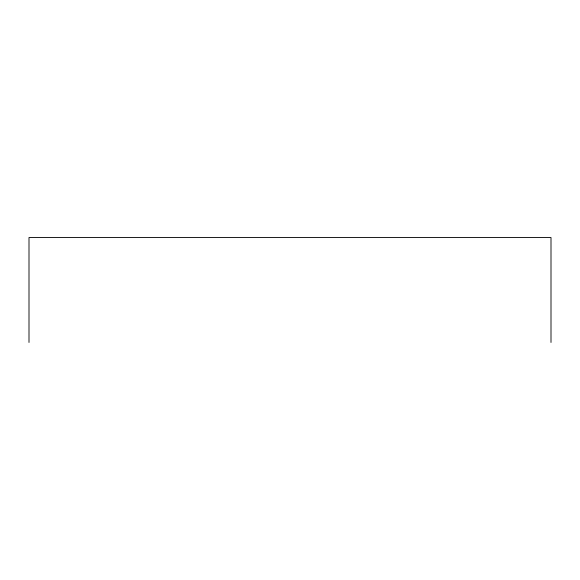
<?xml version="1.0" encoding="UTF-8"?>
<svg xmlns="http://www.w3.org/2000/svg" width="580" height="580" viewBox="0 0 580 580"><rect width="100%" height="100%" fill="white"/><g stroke="black" fill="none" stroke-linecap="round" stroke-linejoin="round"><path stroke-width="0.87" d="M551 342.454L551 237.546L29 237.546L29 342.454"/></g></svg>
